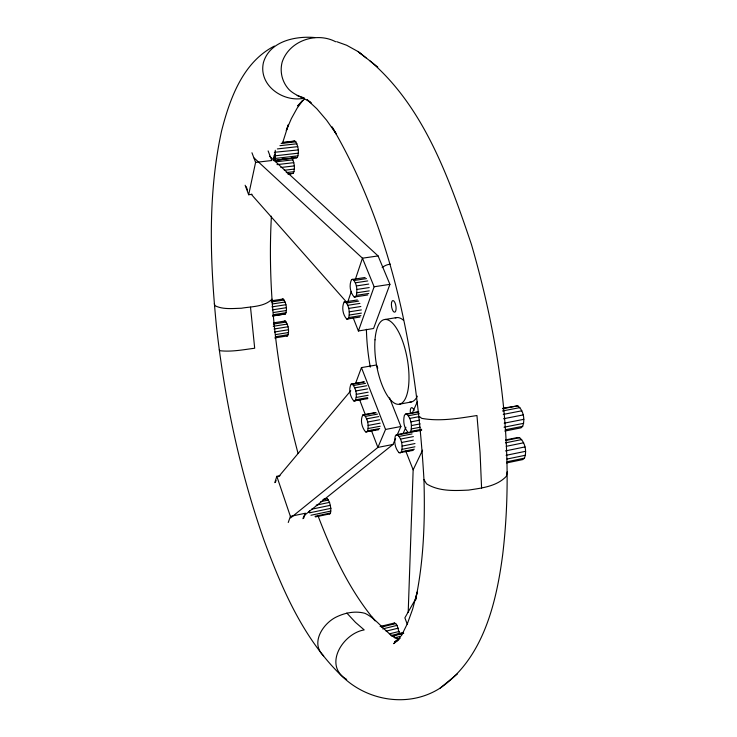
<?xml version="1.0" encoding="UTF-8"?>
<svg xmlns="http://www.w3.org/2000/svg" width="737" height="737" viewBox="0 0 737 737"><rect width="100%" height="100%" fill="white"/><g stroke="black" fill="none" stroke-linecap="round" stroke-linejoin="round"><path stroke-width="1.11" d="M400.449 452.933L401.508 451.744C402.927 446.097 401.822 439.197 397.704 434.913L396.349 434.756L395.318 435.982C393.927 441.61 395.032 448.428 399.095 452.73L413.264 450.39M370.112 60.987C424.263 107.326 449.229 178.842 471.413 244.38C500.478 344.621 515.135 450.62 502.671 554.74C496.277 603.52 483.048 658.445 440.155 688.091C410.131 707.456 369.615 701.661 343.801 677.902C304.289 640.978 282.345 589.932 263.966 540.092C239.755 471.173 224.573 399.251 216.494 326.703C210.045 261.663 207.548 195.084 221.607 130.827C229.88 98.518 242.851 62.295 274.394 46.072M409.671 432.683L410.767 431.421C412.25 425.654 411.182 418.533 406.861 414.222L405.451 414.12L404.373 415.419C402.927 421.159 403.996 428.206 408.252 432.527L421.656 430.362M408.197 612.438L413.153 469.819L405.765 451.072M504.781 431.071L521.059 427.838L522.69 426.318C525.159 419.528 523.592 410.481 517.807 405.829L502.781 408.224M506.66 462.928L522.837 459.566L524.468 458.147C526.983 451.366 525.241 442.44 519.613 437.714L517.604 437.511L505.748 439.897M271.409 216.181C266.997 296.007 277.582 376.285 298.052 453.412M289.015 174.144L293.326 173.315C295.371 168.423 294.349 162.453 291.898 157.875M273.473 157.589L273.759 160.583L297.269 157.515C299.351 152.541 298.365 146.46 295.832 141.817L294.717 141.034L282.299 142.416M272.607 315.961L285.486 313.944C287.412 309.254 286.398 302.889 283.155 299.001L271.327 300.807M274.754 337.951L287.587 335.869C289.549 331.217 288.443 324.897 285.265 321L284.371 321.102M348.813 317.555C349.78 312.304 349.32 305.726 345.303 301.838L344.142 302.004C341.517 307.237 342.779 314.837 346.768 319.093L347.938 318.974L348.813 317.555L360.909 315.62M356.395 295.371C357.39 290.019 356.994 283.22 352.793 279.332L351.586 279.553C348.887 284.906 350.066 292.764 354.267 297.039L355.474 296.864L356.395 295.371L368.73 293.464M507.231 471.772L506.365 476.286C496.747 486.494 481.703 488.051 468.575 490.087C454.499 490.75 439.031 491.57 426.576 483.859L423.959 479.64C416.921 358.154 394.332 233.113 332.055 126.948L336.496 134.245L326.574 120.186L316.772 108.698L307.172 99.781L310.738 102.434M315.399 516.923L329.78 513.892L330.535 512.998L330.867 508.346L329.559 502.376L327.394 498.608L324.188 498.802M354.912 400.992C357.767 395.916 356.035 388.427 352.314 384.152L351.153 384.124C348.352 389.219 350.057 396.626 353.742 400.919L367.864 398.625M366.74 432.002L367.662 430.832C368.822 425.507 367.92 419.077 364.124 414.968L362.926 414.867C359.942 419.97 361.858 427.506 365.534 431.864L378.735 429.708M252.036 194.328L248.655 194.743L255.592 162.389L251.953 152.762M282.695 142.656L288.342 124.82M274.8 482.634L276.826 476.323L280.023 475.697M275.38 482.514L276.062 480.386M347.753 302.032L351.337 291.345M355.28 279.581L362.447 258.19L378.09 255.932L389.919 284.353L373.567 328.499L358.394 330.987L353.097 317.564M288.25 522.478L290.396 516.388L276.826 476.323M358.394 330.987L374.129 286.767L362.447 258.19L254.201 158.05M288.351 124.728L286.269 130.458L291.373 118.593L297.131 108.173L302.889 100.223M302.916 518.701L303.681 516.646M303.635 518.295L305.514 513.21L290.396 516.388M355.621 383.222L361.443 367.606L376.515 364.99L377.777 368.168M361.443 367.606L385.543 429.459L377.897 447.414L290.599 517.918M304.059 515.614L392.968 444.457L395.612 438.478M396.939 435.484L400.9 426.511L389.551 397.869M403.148 433.42L405.921 427.23M412.388 412.794L417.474 401.444M413.153 469.819L422.568 450.178M401.499 635.561L407.432 623.548L412.674 609.038L417.151 592.087L415.456 600.369C423.895 560.746 425.102 520.009 423.959 479.64M415.852 598.545L404.88 617.818L407.248 624.23M278.614 476.692L350.775 390.73M271.999 299.176C264.279 306.97 251.566 306.445 241.368 308.241C232.625 308.425 223.127 309.715 215.011 305.726L214.301 303.755M302.059 100.987L297.665 105.916L304.455 99.062M400.596 636.667L393.669 643.668L398.671 639.734M440.155 688.091L457.493 673.848M393.494 623.742L394.452 623.005L395.705 623.585L397.059 625.381L399.776 634.741M400.163 638.279L394.663 641.78L397.667 640.573M294.717 141.034L290.341 141.919M273.759 160.583L297.269 157.515M398.763 639.624C385.285 633.617 377.998 619.467 364.926 613.313C355.685 610.816 346.022 612.539 337.445 616.482C323.423 622.525 309.678 643.097 323.635 655.819M395.732 634.843L402.43 633.184M392.084 636.197L403.719 633.313M394.516 637.8L400.873 636.215M386.124 631.13L398.312 628.136M389.293 633.884L399.27 631.425M390.813 635.58L403.48 632.447M380.117 626.505L394.452 623.005M381.388 626.699L384.696 625.888M381.342 627.095L395.705 623.585M382.678 628.91L397.059 625.381M335.63 41.742C316.284 31.516 289.107 40.867 282.151 62.129C279.599 71.839 282.179 82.111 288.959 89.518C295.399 95.957 304.556 97.643 311.53 103.226M315.021 516.269L330.535 512.998M317.73 515.918L319.941 515.458M308.499 511.699L309.77 512.777L330.867 508.346M310.94 515.255L330.913 511.054M320.752 501.639L328.509 500.027M316.237 505.149L329.559 502.376M311.511 509.239L330.388 505.296M507.019 459.04L525.444 455.245M322.972 499.529L327.394 498.608M507.157 461.731L524.468 458.147M505.444 450.915L524.984 446.926M506.098 455.309L525.628 451.302M506.255 446.318L523.611 442.799M505.564 440.533L519.613 437.714M505.471 442.845L521.722 439.565M399.095 452.73L402.291 452.094M407.616 451.035L409.744 450.611M402.107 446.088L414.977 443.554M504.044 427.202L523.675 423.324M402.089 449.34L414.94 446.797M505.278 429.772L522.69 426.318M401.508 451.744L414.341 449.192M401.554 442.486L413.356 440.173M392.968 444.457L377.897 447.414L371.319 430.27M504.2 423.176L523.85 419.316M410.767 431.421L421.684 429.303M396.349 434.756L408.086 432.481M411.513 431.9L416.949 430.841M397.704 434.913L410.527 432.426M503.27 414.397L521.824 410.804M399.168 436.433L412.02 433.936M503.546 418.745L523.206 414.913M400.523 439.095L413.393 436.58M411.412 425.571L420.173 423.886M502.588 408.759L517.807 405.829M502.487 410.97L519.926 407.607M411.384 428.925L420.127 427.23M368.15 428.529L380.191 426.235M410.85 421.877L419.611 420.21M367.662 430.832L379.684 428.538M365.534 431.864L375.326 429.993M385.543 429.459L400.9 426.511M405.451 414.12L417.437 411.854M406.861 414.222L418.865 411.965M367.616 422.034L379.666 419.758M408.381 415.732L419.316 413.669M368.141 425.442L380.181 423.158M409.781 418.423L419.639 416.552M362.926 414.867L374.912 412.637M364.124 414.968L376.137 412.729M365.441 416.368L377.473 414.111M366.667 418.846L378.707 416.58M399.417 404.189L411.191 402.006M356.257 397.446L368.178 395.281M355.787 399.767L367.689 397.602M353.742 400.919L363.442 399.15M355.704 390.997L367.643 388.85M356.229 394.359L368.159 392.204M353.585 385.469L365.506 383.341M354.783 387.865L366.713 385.737M351.153 384.124L364.106 381.821M352.314 384.152L364.207 382.042M282.262 299.148L283.155 299.001M275.675 334.598L288.545 332.525M275.389 336.754L288.231 334.672M384.954 319.49L396.782 317.573M349.274 315.049L361.388 313.124M274.035 329.006L287.992 326.777M346.768 319.093L360.006 317.039M274.505 331.991L288.453 329.752M348.712 308.416L360.844 306.5M273.491 322.861L285.265 321M349.237 311.834L361.37 309.918M273.399 324.077L286.26 322.041M273.27 326.288L287.218 324.068M346.574 302.999L358.689 301.111M273.224 314.717L286.131 312.7M272.81 315.906L285.486 313.944M347.781 305.311L359.905 303.414M354.267 297.039L367.791 294.966M272.34 309.872L286.352 307.707M273.51 312.516L286.435 310.507M344.142 302.004L357.39 299.959M271.234 301.977L284.15 300.005M374.129 286.767L389.919 284.353M356.846 289.457L369.219 287.568M272.183 303.994L285.108 302.013M356.874 292.764L369.237 290.866M271.87 306.878L285.882 304.722M355.345 282.796L367.717 280.935M356.312 285.956L368.684 284.077M351.586 279.553L365.119 277.49M354.11 280.475L366.464 278.614M284.325 170.265L294.385 169.068M286.232 172.605L294.035 171.675M287.752 173.978L293.326 173.315M277.011 164.618L293.796 162.656M280.88 167.483L294.293 165.899M298.006 155.82L275.408 158.418L274.717 160.122L273.878 156.336L274.247 155.433L275.408 158.418L275.269 150.293M281.847 159.035L284.086 158.777M255.592 162.389L271.815 160.519L268.121 150.928M276.182 161.781L292.948 159.837M298.273 149.924L274.357 152.301M298.356 153.158L275.721 155.747L274.413 154.015M279.922 145.686L296.91 143.779M277.37 148.929L297.757 146.635M283.579 142.665L288.084 142.167M281.129 143.457L295.832 141.817M303.837 98.251C283.082 102.544 258.309 85.335 263.404 62.663C269.521 41.217 295.297 35.837 314.671 37.541M286.693 335.943L287.587 335.869M328.766 513.588L329.78 513.892M297.195 95.552L304.234 97.92M336.689 41.668L346.685 45.27L358.21 51.654L377.768 67.058M391.844 635.93L398.606 638.776M359.886 53.202L361.333 53.912M346.676 679.403C322.834 665.502 342.852 633.415 364.207 629.914L355.474 622.36L346.832 613.055M295.15 157.165L296.265 157.985M419.298 416.525L421.767 418.367C440.053 421.693 458.81 418.34 476.959 415.521L480.073 452.472L481.583 488.106M358.21 51.654L366.013 57.836M269.613 156.281L378.09 255.932M251.206 194.218L345.883 301.387M371.853 616.933L375.133 620.876M374.378 619.909C348.887 589.167 331.945 552.372 317.822 515.301M219.267 349.826L219.856 350.711C231.473 352.046 243.182 349.716 254.689 348.233L250.516 307.182M359.803 400.274L365.147 414.203M246.232 186.71L247.42 189.934M245.145 185.245L248.655 194.743M309.448 510.732L309.77 512.777M395.253 317.923A42.838 15.965 80.1 0 1 403.452 320.236M417.363 396.147A42.838 15.965 80.1 0 1 409.625 402.126M370.278 367.155A96.547 36.039 80.1 0 1 366.409 329.264M382.171 267.595A96.547 36.039 80.1 0 1 390.481 264.224M410.316 412.186A5.896 2.193 79.2 0 1 411.393 407.754A5.896 2.193 79.2 0 1 414.074 410.389M375.004 339.84A42.976 15.661 80.1 0 0 397.869 404.3A42.976 15.661 80.1 0 0 402.734 341.517A42.976 15.661 80.1 0 0 375.004 339.84M391.531 302.723A5.887 2.193 81.1 0 0 394.184 312.138A5.887 2.193 81.1 0 0 395.539 304.289A5.887 2.193 81.1 0 0 391.531 302.723"/></g></svg>
